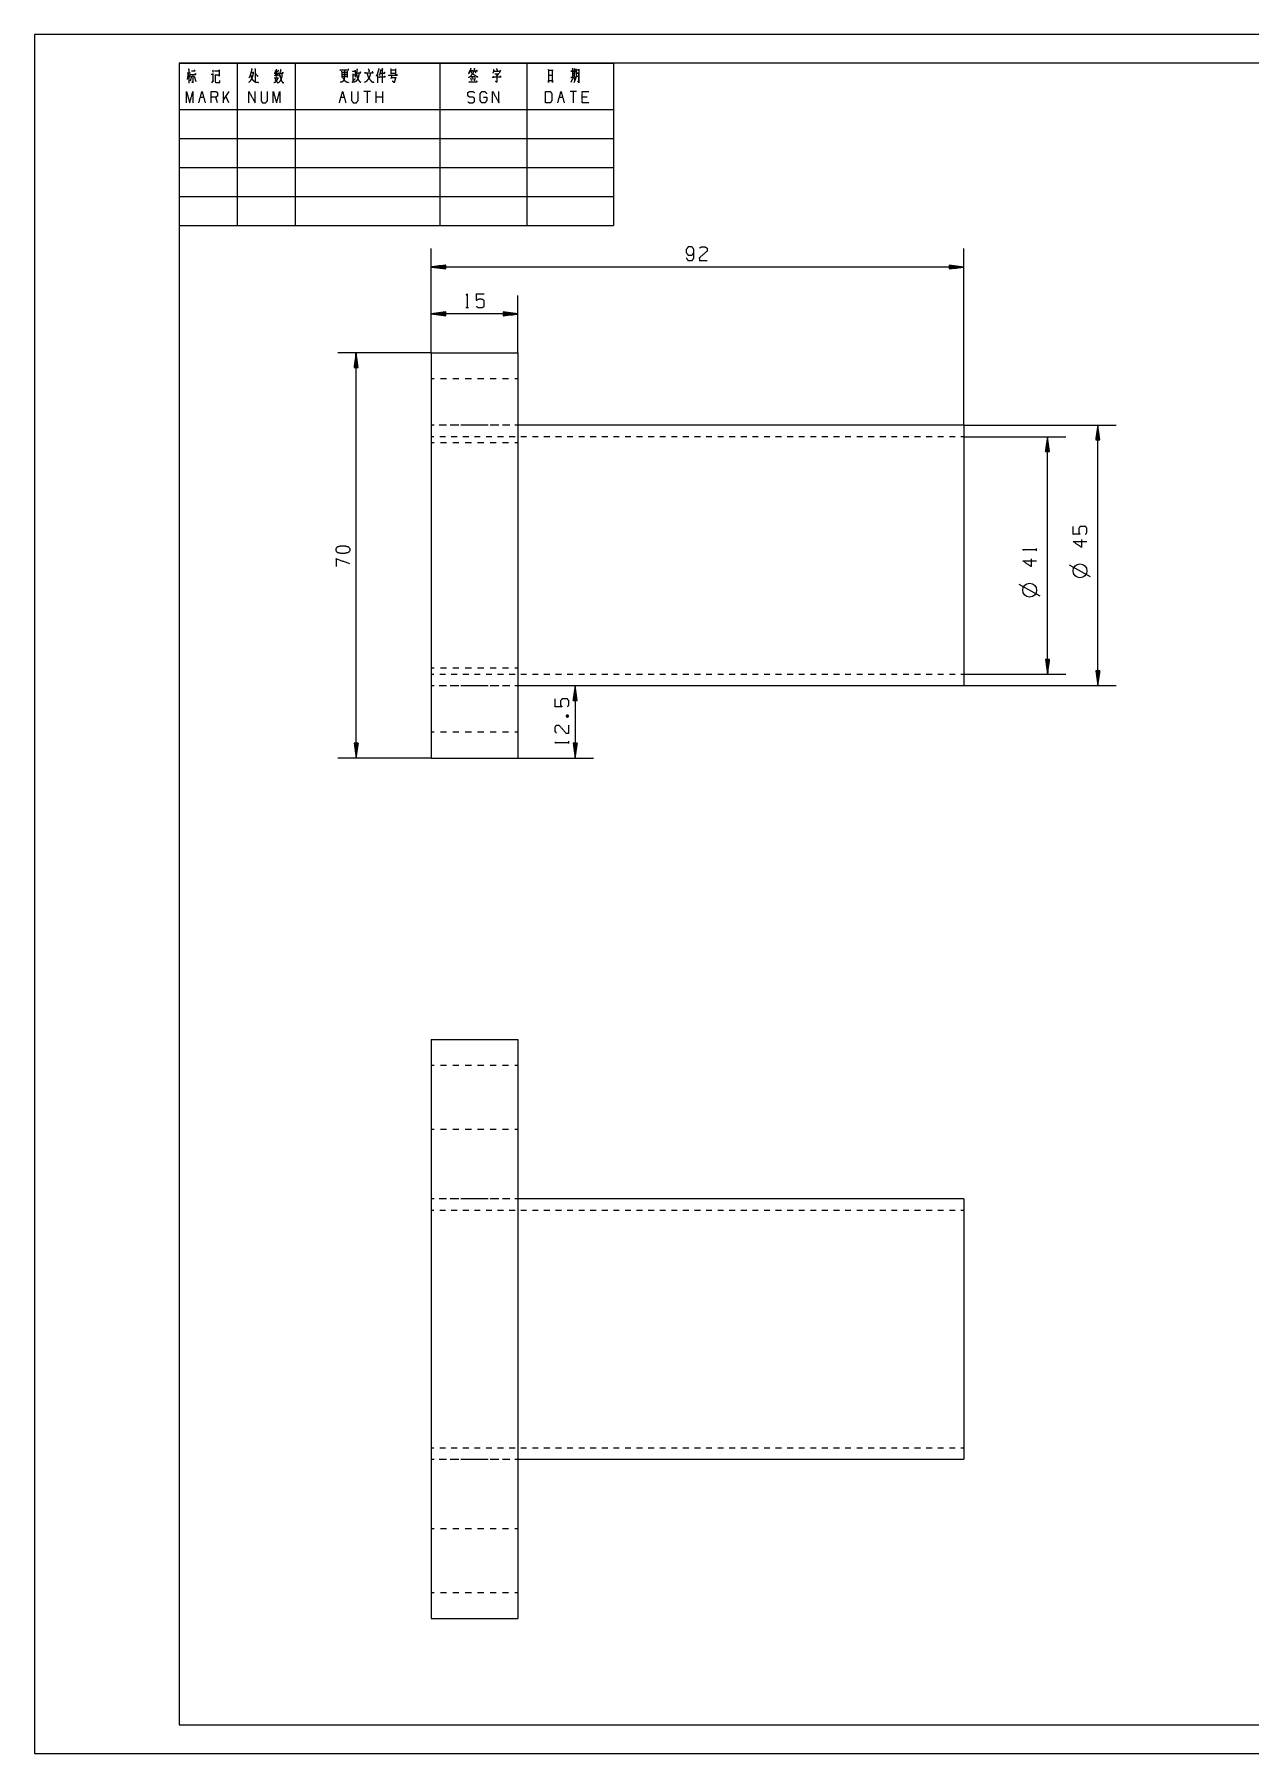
# Model space of a CAD drawing. Header units: millimetres. Extents: x 0 to 420, y 0 to 297.
# Drawn here: x 0 to 210, y 0 to 297 of the extents above; entities that cross this region are included whole.
import ezdxf

# ---------------------------------------------------------------- set-up
doc = ezdxf.new("R2010")
doc.units = ezdxf.units.MM
doc.layers.add('101', color=7, linetype='Continuous', true_color=0xffffff)

msp = doc.modelspace()

# ---------------------------------------------------------------- linework, layer by layer
at = {"layer": '101', "color": 133, "linetype": 'Continuous', "lineweight": 18}
for p, q in [((420, 297), (0, 297)), ((0, 297), (0, 0)), ((25, 292), (100, 292)), ((415, 292), (25, 292)), ((25, 292), (25, 5)), ((25, 292), (25, 264)), ((25, 292), (100, 292)), ((25, 292), (100, 292)), ((35, 292), (35, 264)), ((45, 292), (45, 264)), ((70, 292), (70, 264)), ((85, 292), (85, 264)), ((100, 292), (100, 264)), ((25, 284), (100, 284)), ((25, 279), (100, 279)), ((25, 274), (100, 274)), ((25, 269), (100, 269)), ((25, 264), (100, 264)), ((25, 5), (415, 5)), ((0, 0), (420, 0))]:
    msp.add_line(p, q, dxfattribs=at)
at = {"layer": '101', "color": 72, "linetype": 'Continuous', "lineweight": 18}
for p, q in [((93.22, 291.13), (93.33, 290.98)), ((26.57, 290.3), (26.35, 289.18)), ((26.36, 290.36), (26.98, 290.36)), ((26.69, 290.14), (26.91, 289.66)), ((27.11, 289.78), (26.88, 288.91)), ((27.56, 289.76), (27.87, 288.87)), ((30.65, 288.62), (30.93, 289.08)), ((30.74, 290.88), (30.87, 290.49)), ((31.13, 290.07), (31.22, 289.97)), ((37.42, 290.41), (37.77, 290.41)), ((41.4, 289.47), (42.16, 289.47)), ((41.69, 290.2), (41.43, 289.78)), ((41.53, 290.78), (41.66, 290.49)), ((41.88, 290.18), (42.11, 289.91)), ((42.14, 290.82), (41.95, 290.49)), ((53.1, 289.76), (53.98, 289.76)), ((53.11, 290.49), (53.99, 290.49)), ((53.11, 290.14), (53.98, 290.14)), ((54.01, 290.63), (54.01, 289.56)), ((55, 290.16), (55, 288.89)), ((55.02, 290.01), (55.35, 290.01)), ((55.4, 290.82), (55.37, 289.89)), ((59.27, 290.28), (59.27, 288.65)), ((61.56, 290.86), (62.32, 290.86)), ((61.56, 290.28), (62.32, 290.28)), ((61.73, 289.91), (61.56, 289.33)), ((61.6, 289.56), (62.33, 289.56)), ((62.33, 291.05), (62.33, 290.09)), ((75.31, 289.52), (75.48, 289.02)), ((75.35, 289.72), (76.07, 289.72)), ((75.6, 289.62), (75.76, 289.2)), ((76.13, 289.56), (75.92, 288.89)), ((76.04, 290.67), (76.21, 290.34)), ((92.92, 289.33), (92.65, 288.71)), ((92.86, 289.95), (93.25, 289.95)), ((93.18, 289.37), (93.28, 289.04)), ((93.75, 288.94), (94, 288.69)), ((28.66, 286.17), (29.22, 286.17)), ((31.62, 285.18), (31.34, 286.17)), ((33.59, 287.14), (32.63, 285.78)), ((32.63, 285.18), (32.63, 287.14)), ((33.59, 285.18), (33.04, 286.36)), ((52.94, 286.17), (53.49, 286.17)), ((58.02, 287.14), (56.9, 287.14)), ((57.46, 287.14), (57.46, 285.18)), ((59.02, 285.18), (59.02, 287.14)), ((60.14, 286.17), (59.02, 286.17)), ((60.14, 285.18), (60.14, 287.14)), ((90.65, 286.17), (91.2, 286.17)), ((93.6, 287.14), (92.49, 287.14)), ((93.05, 287.14), (93.05, 285.18)), ((95.45, 286.17), (94.61, 286.17)), ((74.51, 249.8), (74.93, 249.8)), ((173.05, 207.78), (173.05, 208.21)), ((182.38, 203.29), (178.73, 205.29)), ((173.69, 199.95), (170.04, 201.95)), ((91.83, 179.16), (92.25, 179.32)), ((92.28, 174.48), (92.28, 174.9))]:
    msp.add_line(p, q, dxfattribs=at)
at = {"layer": '101', "color": 22, "linetype": 'Continuous', "lineweight": 18}
for p, q in [((68.49, 241.99), (68.49, 259.99)), ((160.49, 229.49), (160.49, 259.99)), ((71.03, 257.15), (68.49, 256.81)), ((160.49, 256.81), (68.49, 256.81)), ((68.49, 256.81), (71.03, 256.48)), ((71.03, 256.84), (68.68, 256.84)), ((71.03, 256.79), (68.68, 256.79)), ((71.03, 256.89), (69.07, 256.89)), ((71.03, 256.74), (69.07, 256.74)), ((71.03, 256.94), (69.46, 256.94)), ((71.03, 256.69), (69.46, 256.69)), ((71.03, 256.99), (69.84, 256.99)), ((71.03, 256.64), (69.84, 256.64)), ((71.03, 257.04), (70.23, 257.04)), ((71.03, 256.59), (70.23, 256.59)), ((71.03, 257.09), (70.61, 257.09)), ((71.03, 256.53), (70.61, 256.53)), ((71.03, 257.14), (71, 257.14)), ((71.03, 257.14), (71, 257.14)), ((71.03, 256.48), (71, 256.48)), ((71.03, 256.48), (71, 256.48)), ((71.03, 256.48), (71.03, 257.15)), ((157.95, 257.15), (157.95, 256.48)), ((160.49, 256.81), (157.95, 257.15)), ((157.95, 257.14), (157.98, 257.14)), ((157.95, 257.14), (157.98, 257.14)), ((157.95, 257.09), (158.37, 257.09)), ((157.95, 257.04), (158.75, 257.04)), ((157.95, 256.99), (159.14, 256.99)), ((157.95, 256.94), (159.53, 256.94)), ((157.95, 256.89), (159.91, 256.89)), ((157.95, 256.84), (160.3, 256.84)), ((157.95, 256.48), (160.49, 256.81)), ((157.95, 256.79), (160.3, 256.79)), ((157.95, 256.74), (159.91, 256.74)), ((157.95, 256.69), (159.53, 256.69)), ((157.95, 256.64), (159.14, 256.64)), ((157.95, 256.59), (158.75, 256.59)), ((157.95, 256.53), (158.37, 256.53)), ((157.95, 256.48), (157.98, 256.48)), ((157.95, 256.48), (157.98, 256.48)), ((68.49, 241.99), (68.49, 251.89)), ((83.49, 241.99), (83.49, 251.89)), ((71.03, 249.05), (68.49, 248.71)), ((68.49, 248.71), (71.03, 248.38)), ((83.49, 248.71), (68.49, 248.71)), ((71.03, 248.74), (68.68, 248.74)), ((71.03, 248.69), (68.68, 248.69)), ((71.03, 248.79), (69.07, 248.79)), ((71.03, 248.63), (69.07, 248.63)), ((71.03, 248.84), (69.46, 248.84)), ((71.03, 248.58), (69.46, 248.58)), ((71.03, 248.89), (69.84, 248.89)), ((71.03, 248.53), (69.84, 248.53)), ((71.03, 248.94), (70.23, 248.94)), ((71.03, 248.48), (70.23, 248.48)), ((71.03, 248.99), (70.61, 248.99)), ((71.03, 248.43), (70.61, 248.43)), ((71.03, 249.04), (71, 249.04)), ((71.03, 249.04), (71, 249.04)), ((71.03, 248.38), (71, 248.38)), ((71.03, 248.38), (71, 248.38)), ((71.03, 248.38), (71.03, 249.05)), ((83.49, 248.71), (80.95, 249.05)), ((80.95, 249.05), (80.95, 248.38)), ((80.95, 249.04), (80.98, 249.04)), ((80.95, 249.04), (80.98, 249.04)), ((80.95, 248.99), (81.37, 248.99)), ((80.95, 248.94), (81.75, 248.94)), ((80.95, 248.89), (82.14, 248.89)), ((80.95, 248.84), (82.53, 248.84)), ((80.95, 248.79), (82.91, 248.79)), ((80.95, 248.74), (83.3, 248.74)), ((80.95, 248.38), (83.49, 248.71)), ((80.95, 248.69), (83.3, 248.69)), ((80.95, 248.63), (82.91, 248.63)), ((80.95, 248.58), (82.53, 248.58)), ((80.95, 248.53), (82.14, 248.53)), ((80.95, 248.48), (81.75, 248.48)), ((80.95, 248.43), (81.37, 248.43)), ((80.95, 248.38), (80.98, 248.38)), ((80.95, 248.38), (80.98, 248.38)), ((68.49, 241.99), (52.38, 241.99)), ((55.55, 241.99), (55.22, 239.45)), ((55.38, 239.45), (55.38, 240.64)), ((55.43, 239.45), (55.43, 241.02)), ((55.48, 239.45), (55.48, 241.41)), ((55.53, 239.45), (55.53, 241.79)), ((55.55, 171.99), (55.55, 241.99)), ((55.89, 239.45), (55.55, 241.99)), ((55.58, 239.45), (55.58, 241.79)), ((55.63, 239.45), (55.63, 241.41)), ((55.68, 239.45), (55.68, 241.02)), ((55.73, 239.45), (55.73, 240.64)), ((55.22, 239.45), (55.22, 239.48)), ((55.22, 239.45), (55.22, 239.48)), ((55.22, 239.45), (55.89, 239.45)), ((55.28, 239.45), (55.28, 239.87)), ((55.33, 239.45), (55.33, 240.25)), ((55.78, 239.45), (55.78, 240.25)), ((55.83, 239.45), (55.83, 239.87)), ((55.89, 239.45), (55.89, 239.48)), ((55.89, 239.45), (55.89, 239.48)), ((160.49, 229.49), (186.8, 229.49)), ((183.63, 229.49), (183.29, 226.95)), ((183.55, 226.95), (183.55, 228.91)), ((183.6, 226.95), (183.6, 229.29)), ((183.96, 226.95), (183.63, 229.49)), ((183.63, 184.49), (183.63, 229.49)), ((183.65, 226.95), (183.65, 229.29)), ((183.7, 226.95), (183.7, 228.91)), ((160.49, 227.49), (178.11, 227.49)), ((174.94, 227.49), (174.6, 224.95)), ((174.71, 224.95), (174.71, 225.75)), ((174.76, 224.95), (174.76, 226.14)), ((174.81, 224.95), (174.81, 226.52)), ((174.86, 224.95), (174.86, 226.91)), ((174.91, 224.95), (174.91, 227.29)), ((174.94, 186.49), (174.94, 227.49)), ((175.27, 224.95), (174.94, 227.49)), ((174.96, 224.95), (174.96, 227.29)), ((175.01, 224.95), (175.01, 226.91)), ((175.06, 224.95), (175.06, 226.52)), ((175.11, 224.95), (175.11, 226.14)), ((175.16, 224.95), (175.16, 225.75)), ((183.29, 226.95), (183.96, 226.95)), ((183.3, 226.95), (183.3, 226.98)), ((183.3, 226.95), (183.3, 226.98)), ((183.35, 226.95), (183.35, 227.37)), ((183.4, 226.95), (183.4, 227.75)), ((183.45, 226.95), (183.45, 228.14)), ((183.5, 226.95), (183.5, 228.52)), ((183.76, 226.95), (183.76, 228.52)), ((183.81, 226.95), (183.81, 228.14)), ((183.86, 226.95), (183.86, 227.75)), ((183.91, 226.95), (183.91, 227.37)), ((183.96, 226.95), (183.96, 226.98)), ((183.96, 226.95), (183.96, 226.98)), ((174.6, 224.95), (175.27, 224.95)), ((174.61, 224.95), (174.61, 224.98)), ((174.61, 224.95), (174.61, 224.98)), ((174.66, 224.95), (174.66, 225.37)), ((175.21, 224.95), (175.21, 225.37)), ((175.27, 224.95), (175.27, 224.98)), ((175.27, 224.95), (175.27, 224.98)), ((174.6, 189.03), (174.94, 186.49)), ((175.27, 189.03), (174.6, 189.03)), ((174.61, 189.03), (174.61, 189)), ((174.61, 189.03), (174.61, 189)), ((174.66, 189.03), (174.66, 188.61)), ((174.71, 189.03), (174.71, 188.22)), ((174.76, 189.03), (174.76, 187.84)), ((174.81, 189.03), (174.81, 187.45)), ((174.86, 189.03), (174.86, 187.07)), ((174.91, 189.03), (174.91, 186.68)), ((174.94, 186.49), (175.27, 189.03)), ((174.96, 189.03), (174.96, 186.68)), ((175.01, 189.03), (175.01, 187.07)), ((175.06, 189.03), (175.06, 187.45)), ((175.11, 189.03), (175.11, 187.84)), ((175.16, 189.03), (175.16, 188.22)), ((175.21, 189.03), (175.21, 188.61)), ((175.27, 189.03), (175.27, 189)), ((175.27, 189.03), (175.27, 189)), ((93.37, 184.49), (93.04, 181.95)), ((93.35, 181.95), (93.35, 184.29)), ((93.71, 181.95), (93.37, 184.49)), ((93.37, 184.49), (93.37, 171.99)), ((93.4, 181.95), (93.4, 184.29)), ((160.49, 186.49), (178.11, 186.49)), ((160.49, 184.49), (186.8, 184.49)), ((183.29, 187.03), (183.63, 184.49)), ((183.96, 187.03), (183.29, 187.03)), ((183.3, 187.03), (183.3, 187)), ((183.3, 187.03), (183.3, 187)), ((183.35, 187.03), (183.35, 186.61)), ((183.4, 187.03), (183.4, 186.22)), ((183.45, 187.03), (183.45, 185.84)), ((183.5, 187.03), (183.5, 185.45)), ((183.55, 187.03), (183.55, 185.07)), ((183.6, 187.03), (183.6, 184.68)), ((183.63, 184.49), (183.96, 187.03)), ((183.65, 187.03), (183.65, 184.68)), ((183.7, 187.03), (183.7, 185.07)), ((183.76, 187.03), (183.76, 185.45)), ((183.81, 187.03), (183.81, 185.84)), ((183.86, 187.03), (183.86, 186.22)), ((183.91, 187.03), (183.91, 186.61)), ((183.96, 187.03), (183.96, 187)), ((183.96, 187.03), (183.96, 187)), ((93.04, 181.95), (93.04, 181.98)), ((93.04, 181.95), (93.04, 181.98)), ((93.04, 181.95), (93.71, 181.95)), ((93.09, 181.95), (93.09, 182.37)), ((93.14, 181.95), (93.14, 182.75)), ((93.19, 181.95), (93.19, 183.14)), ((93.24, 181.95), (93.24, 183.52)), ((93.3, 181.95), (93.3, 183.91)), ((93.45, 181.95), (93.45, 183.91)), ((93.5, 181.95), (93.5, 183.52)), ((93.55, 181.95), (93.55, 183.14)), ((93.6, 181.95), (93.6, 182.75)), ((93.65, 181.95), (93.65, 182.37)), ((93.7, 181.95), (93.7, 181.98)), ((93.7, 181.95), (93.7, 181.98)), ((55.22, 174.53), (55.55, 171.99)), ((55.89, 174.53), (55.22, 174.53)), ((55.22, 174.53), (55.22, 174.5)), ((55.22, 174.53), (55.22, 174.5)), ((55.28, 174.53), (55.28, 174.11)), ((55.33, 174.53), (55.33, 173.72)), ((55.38, 174.53), (55.38, 173.34)), ((55.43, 174.53), (55.43, 172.95)), ((55.48, 174.53), (55.48, 172.57)), ((55.53, 174.53), (55.53, 172.18)), ((55.55, 171.99), (55.89, 174.53)), ((55.58, 174.53), (55.58, 172.18)), ((55.63, 174.53), (55.63, 172.57)), ((55.68, 174.53), (55.68, 172.95)), ((55.73, 174.53), (55.73, 173.34)), ((55.78, 174.53), (55.78, 173.72)), ((55.83, 174.53), (55.83, 174.11)), ((55.89, 174.53), (55.89, 174.5)), ((55.89, 174.53), (55.89, 174.5)), ((93.04, 174.53), (93.37, 171.99)), ((93.04, 174.53), (93.04, 174.5)), ((93.71, 174.53), (93.04, 174.53)), ((93.04, 174.53), (93.04, 174.5)), ((93.09, 174.53), (93.09, 174.11)), ((93.14, 174.53), (93.14, 173.72)), ((93.19, 174.53), (93.19, 173.34)), ((93.24, 174.53), (93.24, 172.95)), ((93.3, 174.53), (93.3, 172.57)), ((93.35, 174.53), (93.35, 172.18)), ((93.37, 171.99), (93.71, 174.53)), ((93.4, 174.53), (93.4, 172.18)), ((93.45, 174.53), (93.45, 172.57)), ((93.5, 174.53), (93.5, 172.95)), ((93.55, 174.53), (93.55, 173.34)), ((93.6, 174.53), (93.6, 173.72)), ((93.65, 174.53), (93.65, 174.11)), ((93.7, 174.53), (93.7, 174.5)), ((93.7, 174.53), (93.7, 174.5)), ((68.49, 171.99), (52.38, 171.99)), ((83.49, 171.99), (96.55, 171.99))]:
    msp.add_line(p, q, dxfattribs=at)
at = {"layer": '101', "color": 92, "linetype": 'Continuous', "lineweight": 25}
for p, q in [((68.49, 241.99), (83.49, 241.99)), ((68.49, 241.99), (68.49, 171.99)), ((83.49, 241.99), (83.49, 171.99)), ((160.49, 229.49), (83.49, 229.49)), ((83.49, 184.49), (160.49, 184.49)), ((68.49, 171.99), (83.49, 171.99)), ((68.49, 123.35), (83.49, 123.35)), ((68.49, 123.35), (68.49, 23.35)), ((83.49, 123.35), (83.49, 23.35)), ((160.49, 95.85), (83.49, 95.85)), ((83.49, 50.85), (160.49, 50.85)), ((68.49, 23.35), (83.49, 23.35))]:
    msp.add_line(p, q, dxfattribs=at)
at = {"layer": '101', "color": 53, "linetype": 'Continuous', "lineweight": 18}
for p, q in [((69.03, 237.49), (68.49, 237.49)), ((71.17, 237.49), (70.1, 237.49)), ((73.31, 237.49), (72.24, 237.49)), ((75.46, 237.49), (74.38, 237.49)), ((77.6, 237.49), (76.53, 237.49)), ((79.74, 237.49), (78.67, 237.49)), ((81.88, 237.49), (80.81, 237.49)), ((83.49, 237.49), (82.96, 237.49)), ((69.03, 229.49), (68.49, 229.49)), ((68.96, 229.49), (68.49, 229.49)), ((70.83, 229.49), (69.9, 229.49)), ((71.17, 229.49), (70.1, 229.49)), ((72.71, 229.49), (71.77, 229.49)), ((73.31, 229.49), (72.24, 229.49)), ((74.59, 229.49), (73.65, 229.49)), ((75.46, 229.49), (74.38, 229.49)), ((76.46, 229.49), (75.52, 229.49)), ((77.6, 229.49), (76.53, 229.49)), ((78.34, 229.49), (77.4, 229.49)), ((79.74, 229.49), (78.67, 229.49)), ((80.21, 229.49), (79.27, 229.49)), ((81.88, 229.49), (80.81, 229.49)), ((82.09, 229.49), (81.15, 229.49)), ((83.49, 229.49), (82.96, 229.49)), ((83.49, 229.49), (83.02, 229.49)), ((68.99, 227.49), (68.49, 227.49)), ((68.49, 226.49), (69.03, 226.49)), ((70.99, 227.49), (69.99, 227.49)), ((70.1, 226.49), (71.17, 226.49)), ((72.99, 227.49), (71.99, 227.49)), ((72.24, 226.49), (73.31, 226.49)), ((74.99, 227.49), (73.99, 227.49)), ((74.38, 226.49), (75.46, 226.49)), ((76.99, 227.49), (75.99, 227.49)), ((76.53, 226.49), (77.6, 226.49)), ((78.99, 227.49), (77.99, 227.49)), ((78.67, 226.49), (79.74, 226.49)), ((80.99, 227.49), (79.99, 227.49)), ((80.81, 226.49), (81.88, 226.49)), ((82.99, 227.49), (81.99, 227.49)), ((82.96, 226.49), (83.49, 226.49)), ((84.99, 227.49), (83.99, 227.49)), ((86.99, 227.49), (85.99, 227.49)), ((88.99, 227.49), (87.99, 227.49)), ((90.99, 227.49), (89.99, 227.49)), ((92.99, 227.49), (91.99, 227.49)), ((94.99, 227.49), (93.99, 227.49)), ((96.99, 227.49), (95.99, 227.49)), ((98.99, 227.49), (97.99, 227.49)), ((100.99, 227.49), (99.99, 227.49)), ((102.99, 227.49), (101.99, 227.49)), ((104.99, 227.49), (103.99, 227.49)), ((106.99, 227.49), (105.99, 227.49)), ((108.99, 227.49), (107.99, 227.49)), ((110.99, 227.49), (109.99, 227.49)), ((112.99, 227.49), (111.99, 227.49)), ((114.99, 227.49), (113.99, 227.49)), ((116.99, 227.49), (115.99, 227.49)), ((118.99, 227.49), (117.99, 227.49)), ((120.99, 227.49), (119.99, 227.49)), ((122.99, 227.49), (121.99, 227.49)), ((124.99, 227.49), (123.99, 227.49)), ((126.99, 227.49), (125.99, 227.49)), ((128.99, 227.49), (127.99, 227.49)), ((130.99, 227.49), (129.99, 227.49)), ((132.99, 227.49), (131.99, 227.49)), ((134.99, 227.49), (133.99, 227.49)), ((136.99, 227.49), (135.99, 227.49)), ((138.99, 227.49), (137.99, 227.49)), ((140.99, 227.49), (139.99, 227.49)), ((142.99, 227.49), (141.99, 227.49)), ((144.99, 227.49), (143.99, 227.49)), ((146.99, 227.49), (145.99, 227.49)), ((148.99, 227.49), (147.99, 227.49)), ((150.99, 227.49), (149.99, 227.49)), ((152.99, 227.49), (151.99, 227.49)), ((154.99, 227.49), (153.99, 227.49)), ((156.99, 227.49), (155.99, 227.49)), ((158.99, 227.49), (157.99, 227.49)), ((160.49, 227.49), (159.99, 227.49)), ((69.03, 187.49), (68.49, 187.49)), ((71.17, 187.49), (70.1, 187.49)), ((73.31, 187.49), (72.24, 187.49)), ((75.46, 187.49), (74.38, 187.49)), ((77.6, 187.49), (76.53, 187.49)), ((79.74, 187.49), (78.67, 187.49)), ((81.88, 187.49), (80.81, 187.49)), ((83.49, 187.49), (82.96, 187.49)), ((68.49, 186.49), (68.99, 186.49)), ((68.49, 184.49), (69.03, 184.49)), ((68.49, 184.49), (68.96, 184.49)), ((69.9, 184.49), (70.83, 184.49)), ((69.99, 186.49), (70.99, 186.49)), ((70.1, 184.49), (71.17, 184.49)), ((71.77, 184.49), (72.71, 184.49)), ((71.99, 186.49), (72.99, 186.49)), ((72.24, 184.49), (73.31, 184.49)), ((73.65, 184.49), (74.59, 184.49)), ((73.99, 186.49), (74.99, 186.49)), ((74.38, 184.49), (75.46, 184.49)), ((75.52, 184.49), (76.46, 184.49)), ((75.99, 186.49), (76.99, 186.49)), ((76.53, 184.49), (77.6, 184.49)), ((77.4, 184.49), (78.34, 184.49)), ((77.99, 186.49), (78.99, 186.49)), ((78.67, 184.49), (79.74, 184.49)), ((79.27, 184.49), (80.21, 184.49)), ((79.99, 186.49), (80.99, 186.49)), ((80.81, 184.49), (81.88, 184.49)), ((81.15, 184.49), (82.09, 184.49)), ((81.99, 186.49), (82.99, 186.49)), ((82.96, 184.49), (83.49, 184.49)), ((83.02, 184.49), (83.49, 184.49)), ((83.99, 186.49), (84.99, 186.49)), ((85.99, 186.49), (86.99, 186.49)), ((87.99, 186.49), (88.99, 186.49)), ((89.99, 186.49), (90.99, 186.49)), ((91.99, 186.49), (92.99, 186.49)), ((93.99, 186.49), (94.99, 186.49)), ((95.99, 186.49), (96.99, 186.49)), ((97.99, 186.49), (98.99, 186.49)), ((99.99, 186.49), (100.99, 186.49)), ((101.99, 186.49), (102.99, 186.49)), ((103.99, 186.49), (104.99, 186.49)), ((105.99, 186.49), (106.99, 186.49)), ((107.99, 186.49), (108.99, 186.49)), ((109.99, 186.49), (110.99, 186.49)), ((111.99, 186.49), (112.99, 186.49)), ((113.99, 186.49), (114.99, 186.49)), ((115.99, 186.49), (116.99, 186.49)), ((117.99, 186.49), (118.99, 186.49)), ((119.99, 186.49), (120.99, 186.49)), ((121.99, 186.49), (122.99, 186.49)), ((123.99, 186.49), (124.99, 186.49)), ((125.99, 186.49), (126.99, 186.49)), ((127.99, 186.49), (128.99, 186.49)), ((129.99, 186.49), (130.99, 186.49)), ((131.99, 186.49), (132.99, 186.49)), ((133.99, 186.49), (134.99, 186.49)), ((135.99, 186.49), (136.99, 186.49)), ((137.99, 186.49), (138.99, 186.49)), ((139.99, 186.49), (140.99, 186.49)), ((141.99, 186.49), (142.99, 186.49)), ((143.99, 186.49), (144.99, 186.49)), ((145.99, 186.49), (146.99, 186.49)), ((147.99, 186.49), (148.99, 186.49)), ((149.99, 186.49), (150.99, 186.49)), ((151.99, 186.49), (152.99, 186.49)), ((153.99, 186.49), (154.99, 186.49)), ((155.99, 186.49), (156.99, 186.49)), ((157.99, 186.49), (158.99, 186.49)), ((159.99, 186.49), (160.49, 186.49)), ((68.49, 176.49), (69.03, 176.49)), ((70.1, 176.49), (71.17, 176.49)), ((72.24, 176.49), (73.31, 176.49)), ((74.38, 176.49), (75.46, 176.49)), ((76.53, 176.49), (77.6, 176.49)), ((78.67, 176.49), (79.74, 176.49)), ((80.81, 176.49), (81.88, 176.49)), ((82.96, 176.49), (83.49, 176.49)), ((69.03, 118.85), (68.49, 118.85)), ((71.17, 118.85), (70.1, 118.85)), ((73.31, 118.85), (72.24, 118.85)), ((75.46, 118.85), (74.38, 118.85)), ((77.6, 118.85), (76.53, 118.85)), ((79.74, 118.85), (78.67, 118.85)), ((81.88, 118.85), (80.81, 118.85)), ((83.49, 118.85), (82.96, 118.85)), ((68.49, 107.85), (69.03, 107.85)), ((70.1, 107.85), (71.17, 107.85)), ((72.24, 107.85), (73.31, 107.85)), ((74.38, 107.85), (75.46, 107.85)), ((76.53, 107.85), (77.6, 107.85)), ((78.67, 107.85), (79.74, 107.85)), ((80.81, 107.85), (81.88, 107.85)), ((82.96, 107.85), (83.49, 107.85)), ((68.96, 95.85), (68.49, 95.85)), ((69.03, 95.85), (68.49, 95.85)), ((70.83, 95.85), (69.9, 95.85)), ((71.17, 95.85), (70.1, 95.85)), ((72.71, 95.85), (71.77, 95.85)), ((73.31, 95.85), (72.24, 95.85)), ((74.59, 95.85), (73.65, 95.85)), ((75.46, 95.85), (74.38, 95.85)), ((76.46, 95.85), (75.52, 95.85)), ((77.6, 95.85), (76.53, 95.85)), ((78.34, 95.85), (77.4, 95.85)), ((79.74, 95.85), (78.67, 95.85)), ((80.21, 95.85), (79.27, 95.85)), ((81.88, 95.85), (80.81, 95.85)), ((82.09, 95.85), (81.15, 95.85)), ((83.49, 95.85), (82.96, 95.85)), ((83.49, 95.85), (83.02, 95.85)), ((68.99, 93.85), (68.49, 93.85)), ((70.99, 93.85), (69.99, 93.85)), ((72.99, 93.85), (71.99, 93.85)), ((74.99, 93.85), (73.99, 93.85)), ((76.99, 93.85), (75.99, 93.85)), ((78.99, 93.85), (77.99, 93.85)), ((80.99, 93.85), (79.99, 93.85)), ((82.99, 93.85), (81.99, 93.85)), ((84.99, 93.85), (83.99, 93.85)), ((86.99, 93.85), (85.99, 93.85)), ((88.99, 93.85), (87.99, 93.85)), ((90.99, 93.85), (89.99, 93.85)), ((92.99, 93.85), (91.99, 93.85)), ((94.99, 93.85), (93.99, 93.85)), ((96.99, 93.85), (95.99, 93.85)), ((98.99, 93.85), (97.99, 93.85)), ((100.99, 93.85), (99.99, 93.85)), ((102.99, 93.85), (101.99, 93.85)), ((104.99, 93.85), (103.99, 93.85)), ((106.99, 93.85), (105.99, 93.85)), ((108.99, 93.85), (107.99, 93.85)), ((110.99, 93.85), (109.99, 93.85)), ((112.99, 93.85), (111.99, 93.85)), ((114.99, 93.85), (113.99, 93.85)), ((116.99, 93.85), (115.99, 93.85)), ((118.99, 93.85), (117.99, 93.85)), ((120.99, 93.85), (119.99, 93.85)), ((122.99, 93.85), (121.99, 93.85)), ((124.99, 93.85), (123.99, 93.85)), ((126.99, 93.85), (125.99, 93.85)), ((128.99, 93.85), (127.99, 93.85)), ((130.99, 93.85), (129.99, 93.85)), ((132.99, 93.85), (131.99, 93.85)), ((134.99, 93.85), (133.99, 93.85)), ((136.99, 93.85), (135.99, 93.85)), ((138.99, 93.85), (137.99, 93.85)), ((140.99, 93.85), (139.99, 93.85)), ((142.99, 93.85), (141.99, 93.85)), ((144.99, 93.85), (143.99, 93.85)), ((146.99, 93.85), (145.99, 93.85)), ((148.99, 93.85), (147.99, 93.85)), ((150.99, 93.85), (149.99, 93.85)), ((152.99, 93.85), (151.99, 93.85)), ((154.99, 93.85), (153.99, 93.85)), ((156.99, 93.85), (155.99, 93.85)), ((158.99, 93.85), (157.99, 93.85)), ((160.49, 93.85), (159.99, 93.85)), ((68.49, 52.85), (68.99, 52.85)), ((68.49, 50.85), (68.96, 50.85)), ((68.49, 50.85), (69.03, 50.85)), ((69.9, 50.85), (70.83, 50.85)), ((69.99, 52.85), (70.99, 52.85)), ((70.1, 50.85), (71.17, 50.85)), ((71.77, 50.85), (72.71, 50.85)), ((71.99, 52.85), (72.99, 52.85)), ((72.24, 50.85), (73.31, 50.85)), ((73.65, 50.85), (74.59, 50.85)), ((73.99, 52.85), (74.99, 52.85)), ((74.38, 50.85), (75.46, 50.85)), ((75.52, 50.85), (76.46, 50.85)), ((75.99, 52.85), (76.99, 52.85)), ((76.53, 50.85), (77.6, 50.85)), ((77.4, 50.85), (78.34, 50.85)), ((77.99, 52.85), (78.99, 52.85)), ((78.67, 50.85), (79.74, 50.85)), ((79.27, 50.85), (80.21, 50.85)), ((79.99, 52.85), (80.99, 52.85)), ((80.81, 50.85), (81.88, 50.85)), ((81.15, 50.85), (82.09, 50.85)), ((81.99, 52.85), (82.99, 52.85)), ((82.96, 50.85), (83.49, 50.85)), ((83.02, 50.85), (83.49, 50.85)), ((83.99, 52.85), (84.99, 52.85)), ((85.99, 52.85), (86.99, 52.85)), ((87.99, 52.85), (88.99, 52.85)), ((89.99, 52.85), (90.99, 52.85)), ((91.99, 52.85), (92.99, 52.85)), ((93.99, 52.85), (94.99, 52.85)), ((95.99, 52.85), (96.99, 52.85)), ((97.99, 52.85), (98.99, 52.85)), ((99.99, 52.85), (100.99, 52.85)), ((101.99, 52.85), (102.99, 52.85)), ((103.99, 52.85), (104.99, 52.85)), ((105.99, 52.85), (106.99, 52.85)), ((107.99, 52.85), (108.99, 52.85)), ((109.99, 52.85), (110.99, 52.85)), ((111.99, 52.85), (112.99, 52.85)), ((113.99, 52.85), (114.99, 52.85)), ((115.99, 52.85), (116.99, 52.85)), ((117.99, 52.85), (118.99, 52.85)), ((119.99, 52.85), (120.99, 52.85)), ((121.99, 52.85), (122.99, 52.85)), ((123.99, 52.85), (124.99, 52.85)), ((125.99, 52.85), (126.99, 52.85)), ((127.99, 52.85), (128.99, 52.85)), ((129.99, 52.85), (130.99, 52.85)), ((131.99, 52.85), (132.99, 52.85)), ((133.99, 52.85), (134.99, 52.85)), ((135.99, 52.85), (136.99, 52.85)), ((137.99, 52.85), (138.99, 52.85)), ((139.99, 52.85), (140.99, 52.85)), ((141.99, 52.85), (142.99, 52.85)), ((143.99, 52.85), (144.99, 52.85)), ((145.99, 52.85), (146.99, 52.85)), ((147.99, 52.85), (148.99, 52.85)), ((149.99, 52.85), (150.99, 52.85)), ((151.99, 52.85), (152.99, 52.85)), ((153.99, 52.85), (154.99, 52.85)), ((155.99, 52.85), (156.99, 52.85)), ((157.99, 52.85), (158.99, 52.85)), ((159.99, 52.85), (160.49, 52.85)), ((69.03, 38.85), (68.49, 38.85)), ((71.17, 38.85), (70.1, 38.85)), ((73.31, 38.85), (72.24, 38.85)), ((75.46, 38.85), (74.38, 38.85)), ((77.6, 38.85), (76.53, 38.85)), ((79.74, 38.85), (78.67, 38.85)), ((81.88, 38.85), (80.81, 38.85)), ((83.49, 38.85), (82.96, 38.85)), ((68.49, 27.85), (69.03, 27.85)), ((70.1, 27.85), (71.17, 27.85)), ((72.24, 27.85), (73.31, 27.85)), ((74.38, 27.85), (75.46, 27.85)), ((76.53, 27.85), (77.6, 27.85)), ((78.67, 27.85), (79.74, 27.85)), ((80.81, 27.85), (81.88, 27.85)), ((82.96, 27.85), (83.49, 27.85))]:
    msp.add_line(p, q, dxfattribs=at)
at = {"layer": '101', "color": 72, "linetype": 'Continuous', "lineweight": 18}
for centre in [(180.54, 204.32), (171.85, 200.99)]:
    msp.add_circle(centre, 1.2, dxfattribs=at)
for points, knots in [([(26.57, 291.07), (26.67, 290.94), (26.67, 288.6)], [0, 0, 0.064393, 1, 1]), ([(37.46, 291.13), (37.53, 290.94), (37.46, 290.67), (37.43, 290.53), (37.37, 290.34), (37.31, 290.14), (37.26, 289.95), (37.21, 289.78), (37.14, 289.66), (37.05, 289.52)], [0, 0, 0.116545, 0.278927, 0.365002, 0.478708, 0.603961, 0.717668, 0.817418, 0.901357, 1, 1]), ([(38.05, 291.11), (38.1, 290.96), (38.1, 288.87)], [0, 0, 0.06955, 1, 1]), ([(57.64, 291.07), (57.81, 290.65), (57.83, 290.76), (57.75, 290.55)], [0, 0, 0.581176, 0.716263, 1, 1]), ([(59.43, 291.13), (59.46, 290.98), (59.26, 290.34), (59.19, 290.09), (59.1, 289.95), (59, 289.76)], [0, 0, 0.101083, 0.561706, 0.738774, 0.854629, 1, 1]), ([(60.01, 291.13), (60.12, 290.98), (60.06, 291.05), (60.06, 288.65)], [0, 0, 0.069697, 0.101625, 1, 1]), ([(61.5, 291.07), (61.57, 290.98), (61.57, 290.14)], [0, 0, 0.115189, 1, 1]), ([(75.94, 291.15), (76.05, 291.03), (76.01, 291.05), (75.72, 290.38), (75.58, 290.14), (75.44, 289.95), (75.28, 289.72), (74.96, 289.52)], [0, 0, 0.080396, 0.103261, 0.444362, 0.576789, 0.688375, 0.819716, 1, 1]), ([(75.29, 291.17), (75.39, 291.03), (75.37, 291.07), (74.97, 290.16), (75.2, 290.69), (75.72, 290.69), (75.31, 290.69), (75.45, 290.34)], [0, 0, 0.057042, 0.07334, 0.392466, 0.581127, 0.745774, 0.87749, 1, 1]), ([(79.77, 291.11), (79.89, 290.82), (79.93, 290.86), (79.89, 290.76)], [0, 0, 0.644011, 0.768354, 1, 1]), ([(92.86, 291.13), (92.97, 290.98), (92.9, 291.07), (92.9, 289.56), (92.62, 289.56), (93.47, 289.56), (93.25, 289.56), (93.25, 291.07), (93.25, 290.67), (92.64, 290.67), (93.43, 290.67), (93.25, 290.67), (93.25, 290.26), (92.87, 290.26)], [0, 0, 0.025061, 0.039924, 0.243199, 0.280605, 0.39479, 0.42432, 0.627595, 0.680502, 0.763188, 0.869498, 0.893122, 0.948813, 1, 1]), ([(26.92, 290.07), (27.87, 290.07), (27.81, 290.24), (27.74, 290.09)], [0, 0, 0.737857, 0.874089, 1, 1]), ([(27.1, 290.69), (27.73, 290.69), (27.68, 290.82), (27.64, 290.74)], [0, 0, 0.736257, 0.890366, 1, 1]), ([(27.36, 290.07), (27.36, 288.65), (27.2, 288.73)], [0, 0, 0.887515, 1, 1]), ([(30.55, 290.14), (30.8, 290.14), (30.8, 290.26), (30.8, 288.81)], [0, 0, 0.136549, 0.204721, 1, 1]), ([(31.28, 290.69), (31.21, 290.63), (31.15, 290.69), (31.88, 290.69), (31.88, 290.88), (31.88, 289.78), (31.88, 289.97), (31.22, 289.97), (31.22, 288.83), (31.24, 288.75), (31.35, 288.71), (32.04, 288.71), (32.04, 289.02)], [0, 0, 0.017819, 0.033666, 0.169515, 0.204099, 0.407776, 0.442364, 0.564628, 0.775991, 0.791603, 0.814658, 0.942357, 1, 1]), ([(37.8, 290.55), (37.71, 289.95), (37.65, 289.76), (37.62, 289.62), (37.53, 289.47), (37.46, 289.31), (37.42, 289.18), (37.31, 289.02), (37.23, 288.89), (37.04, 288.71)], [0, 0, 0.296659, 0.392137, 0.46442, 0.547267, 0.635799, 0.700206, 0.795426, 0.869797, 1, 1]), ([(37.31, 290.01), (37.37, 289.87), (37.42, 289.7), (37.45, 289.56), (37.59, 289.27), (37.67, 289.18), (37.87, 288.98), (37.99, 288.87), (38.13, 288.79), (38.34, 288.73), (38.53, 288.73), (38.68, 288.71)], [0, 0, 0.075191, 0.157626, 0.228751, 0.384956, 0.438117, 0.578248, 0.65344, 0.734339, 0.837348, 0.928887, 1, 1]), ([(38.08, 290.38), (38.56, 289.72), (38.56, 289.91)], [0, 0, 0.814818, 1, 1]), ([(42.01, 289.41), (41.89, 289.16), (41.82, 288.98), (41.69, 288.79), (41.56, 288.69), (41.34, 288.65)], [0, 0, 0.251055, 0.434029, 0.64262, 0.795766, 1, 1]), ([(41.73, 290.94), (41.86, 290.88), (41.81, 290.92), (41.81, 289.76), (41.81, 290.3), (41.4, 290.3), (42.22, 290.3)], [0, 0, 0.046318, 0.069123, 0.437816, 0.608997, 0.739331, 1, 1]), ([(41.76, 289.68), (41.59, 289.1), (42.03, 288.62)], [0, 0, 0.483237, 1, 1]), ([(42.73, 290.2), (42.73, 289.95), (42.7, 289.68), (42.63, 289.39), (42.51, 289.1), (42.38, 288.89), (42.23, 288.71), (42.03, 288.58)], [0, 0, 0.134106, 0.280228, 0.441583, 0.610314, 0.742762, 0.870657, 1, 1]), ([(42.46, 290.96), (42.6, 290.82), (42.55, 290.86), (42.22, 289.8)], [0, 0, 0.143537, 0.187773, 1, 1]), ([(42.38, 290.01), (42.42, 289.8), (42.46, 289.56), (42.55, 289.27), (42.67, 288.98), (42.8, 288.75), (42.99, 288.6), (43.04, 288.75)], [0, 0, 0.122124, 0.267694, 0.442444, 0.622807, 0.774615, 0.912625, 1, 1]), ([(42.44, 290.28), (42.93, 290.28), (42.9, 290.45), (42.85, 290.34)], [0, 0, 0.634119, 0.848445, 1, 1]), ([(52.91, 290.86), (52.88, 290.76), (52.79, 290.88), (54.27, 290.88), (54.2, 290.98), (54.14, 290.88)], [0, 0, 0.054227, 0.130909, 0.87613, 0.940043, 1, 1]), ([(53.57, 290.88), (53.57, 289.72), (53.52, 289.58), (53.51, 289.41), (53.45, 289.2), (53.38, 289.04), (53.29, 288.91), (53.16, 288.81), (53.03, 288.75), (52.82, 288.73)], [0, 0, 0.455623, 0.515134, 0.580482, 0.665033, 0.736192, 0.79598, 0.861823, 0.919058, 1, 1]), ([(53.01, 290.63), (53.1, 290.49), (53.1, 289.58)], [0, 0, 0.156848, 1, 1]), ([(53.22, 289.6), (53.29, 289.43), (53.38, 289.29), (53.48, 289.16), (53.55, 289.04), (53.63, 288.94), (53.76, 288.87), (53.9, 288.79), (54.07, 288.75), (54.26, 288.71)], [0, 0, 0.124249, 0.240531, 0.35103, 0.449957, 0.536949, 0.636896, 0.752292, 0.866372, 1, 1]), ([(55.03, 288.89), (54.94, 288.71), (54.88, 288.73), (55.41, 289.37)], [0, 0, 0.187521, 0.244051, 1, 1]), ([(55.06, 290.65), (54.99, 290.57), (54.93, 290.65), (55.37, 290.65)], [0, 0, 0.169755, 0.325542, 1, 1]), ([(56.04, 290.36), (56.03, 290.16), (56, 289.95), (55.97, 289.72), (55.91, 289.52), (55.84, 289.33), (55.75, 289.18), (55.65, 289.02), (55.54, 288.91), (55.41, 288.81), (55.21, 288.71)], [0, 0, 0.105429, 0.211651, 0.328282, 0.437572, 0.539265, 0.625346, 0.724284, 0.79827, 0.883378, 1, 1]), ([(55.67, 291.05), (55.72, 290.96), (55.63, 290.41), (55.51, 289.99), (55.47, 289.85), (55.35, 289.62)], [0, 0, 0.062603, 0.440485, 0.727862, 0.828992, 1, 1]), ([(55.62, 290.18), (55.65, 289.99), (55.69, 289.8), (55.72, 289.6), (55.81, 289.43), (55.88, 289.29), (55.95, 289.12), (56.06, 288.98), (56.2, 288.83), (56.39, 288.73)], [0, 0, 0.109654, 0.220947, 0.342501, 0.451483, 0.545868, 0.651144, 0.754315, 0.874064, 1, 1]), ([(55.67, 290.38), (56.38, 290.38), (56.29, 290.49), (56.17, 290.36)], [0, 0, 0.696293, 0.830826, 1, 1]), ([(57.14, 290.45), (57.05, 290.34), (57.01, 290.38), (58.48, 290.38), (58.38, 290.55), (58.28, 290.41)], [0, 0, 0.066333, 0.095822, 0.818123, 0.913284, 1, 1]), ([(58.04, 290.41), (57.97, 290.01), (57.83, 289.6), (57.56, 289.16), (57.33, 288.87), (56.99, 288.69)], [0, 0, 0.190069, 0.398701, 0.640199, 0.817216, 1, 1]), ([(57.42, 290.3), (57.49, 290.07), (57.66, 289.58), (57.94, 289.18), (58.25, 288.83), (58.53, 288.71), (58.59, 288.79), (58.48, 288.62)], [0, 0, 0.103286, 0.330833, 0.538837, 0.740597, 0.872112, 0.915905, 1, 1]), ([(59.58, 289.66), (59.55, 289.52), (59.48, 289.66), (60.58, 289.66), (60.5, 289.78), (60.47, 289.68)], [0, 0, 0.08907, 0.186879, 0.848313, 0.935185, 1, 1]), ([(59.74, 290.92), (59.84, 290.69), (59.79, 290.78), (59.58, 289.91)], [0, 0, 0.200658, 0.282145, 1, 1]), ([(59.68, 290.3), (60.5, 290.3), (60.44, 290.45), (60.37, 290.3)], [0, 0, 0.720068, 0.857376, 1, 1]), ([(61.28, 289.91), (61.23, 289.85), (61.15, 289.95), (62.68, 289.95), (62.6, 290.01), (62.49, 289.91)], [0, 0, 0.038001, 0.105809, 0.873511, 0.927246, 1, 1]), ([(62.4, 289.62), (62.13, 288.65), (61.85, 288.94)], [0, 0, 0.71586, 1, 1]), ([(75.23, 288.81), (75.12, 288.71), (75.07, 288.81), (76.46, 288.81), (76.39, 288.94), (76.29, 288.79)], [0, 0, 0.078897, 0.135659, 0.837617, 0.910404, 1, 1]), ([(75.66, 290.26), (75.85, 290.09), (76.04, 289.97), (76.18, 289.87), (76.39, 289.7), (76.58, 289.68), (76.42, 289.6)], [0, 0, 0.194845, 0.370351, 0.508814, 0.712321, 0.860156, 1, 1]), ([(75.89, 290.69), (76.48, 290.69), (76.4, 290.84), (76.33, 290.74)], [0, 0, 0.669422, 0.855054, 1, 1]), ([(79.33, 289.68), (79.21, 289.52), (79.13, 289.66), (80.57, 289.66), (80.44, 289.76), (80.37, 289.68)], [0, 0, 0.096613, 0.17732, 0.867547, 0.947356, 1, 1]), ([(79.24, 290.92), (79.36, 290.69), (79.33, 290.78), (79.15, 290.28)], [0, 0, 0.294025, 0.394866, 1, 1]), ([(79.32, 290.67), (80.43, 290.67), (80.5, 290.84), (80.28, 290.36)], [0, 0, 0.611939, 0.711554, 1, 1]), ([(79.48, 290.2), (80.15, 290.2), (80.21, 290.26), (79.87, 289.89), (79.77, 289.97), (79.84, 289.89), (79.84, 288.73), (79.62, 288.87)], [0, 0, 0.230144, 0.259318, 0.430979, 0.476011, 0.513789, 0.910079, 1, 1]), ([(88.67, 290.94), (88.75, 290.78), (88.75, 288.69), (88.75, 289.02), (89.45, 289.02), (89.45, 288.71), (89.45, 290.88), (89.45, 290.76), (88.76, 290.76), (88.76, 289.95), (89.46, 289.95)], [0, 0, 0.022322, 0.280074, 0.320905, 0.407511, 0.44579, 0.713751, 0.729062, 0.813864, 0.913394, 1, 1]), ([(93.49, 291.03), (93.53, 290.88), (93.53, 289.7), (93.47, 289.43), (93.34, 289.12), (93.25, 288.87), (93.14, 288.69)], [0, 0, 0.062372, 0.548434, 0.661879, 0.800828, 0.909362, 1, 1]), ([(93.53, 290.86), (94, 290.86), (94, 290.98), (94, 288.62), (94, 290.28), (93.56, 290.28), (93.97, 290.28), (93.97, 289.7), (93.56, 289.7)], [0, 0, 0.072646, 0.091913, 0.457973, 0.714856, 0.782961, 0.846526, 0.936435, 1, 1]), ([(26.26, 285.18), (26.26, 287.14), (26.82, 285.18), (27.37, 287.14), (27.37, 285.18)], [0, 0, 0.245192, 0.5, 0.754808, 1, 1]), ([(30.51, 285.18), (30.51, 287.14), (31.34, 287.14), (31.62, 286.96), (31.62, 286.36), (31.34, 286.17), (30.51, 286.17)], [0, 0, 0.400952, 0.571035, 0.639278, 0.761676, 0.829917, 1, 1]), ([(37.01, 285.18), (37.01, 287.14), (38.12, 285.18), (38.12, 287.14)], [0, 0, 0.317574, 0.682426, 1, 1]), ([(39.13, 287.14), (39.13, 285.57), (39.39, 285.18), (39.95, 285.18), (40.24, 285.57), (40.24, 287.14)], [0, 0, 0.337152, 0.438599, 0.557781, 0.662848, 1, 1]), ([(41.25, 285.18), (41.25, 287.14), (41.81, 285.18), (42.36, 287.14), (42.36, 285.18)], [0, 0, 0.245192, 0.5, 0.754808, 1, 1]), ([(54.78, 287.14), (54.78, 285.57), (55.05, 285.18), (55.6, 285.18), (55.89, 285.57), (55.89, 287.14)], [0, 0, 0.337152, 0.438599, 0.557781, 0.662848, 1, 1]), ([(74.85, 285.36), (75.13, 285.18), (75.7, 285.18), (75.98, 285.39), (75.98, 285.97), (75.7, 286.17), (75.15, 286.17), (74.85, 286.36), (74.85, 286.96), (75.15, 287.14), (75.7, 287.14), (75.98, 286.96)], [0, 0, 0.068035, 0.184054, 0.254521, 0.372333, 0.442799, 0.555843, 0.626367, 0.748393, 0.81892, 0.931964, 1, 1]), ([(77.55, 286.17), (78.1, 286.17), (78.1, 285.57), (77.82, 285.18), (77.25, 285.18), (76.97, 285.57), (76.97, 286.75), (77.27, 287.14), (77.81, 287.14), (78.09, 286.75)], [0, 0, 0.103295, 0.214797, 0.304261, 0.410274, 0.499739, 0.718892, 0.809956, 0.910533, 1, 1]), ([(79.11, 285.18), (79.11, 287.14), (80.22, 285.18), (80.22, 287.14)], [0, 0, 0.317574, 0.682426, 1, 1]), ([(88.25, 285.18), (89.07, 285.18), (89.36, 285.57), (89.36, 286.75), (89.07, 287.14), (88.25, 287.14), (88.25, 285.18)], [0, 0, 0.142133, 0.227159, 0.431787, 0.516817, 0.65895, 1, 1]), ([(90.37, 285.18), (90.93, 287.14), (91.48, 285.18)], [0, 0, 0.5, 1, 1]), ([(95.73, 285.18), (94.61, 285.18), (94.61, 287.14), (95.73, 287.14)], [0, 0, 0.265389, 0.734611, 1, 1]), ([(112.55, 258.38), (112.87, 257.91), (113.56, 257.91), (113.89, 258.38), (113.89, 259.81), (113.56, 260.28), (112.87, 260.28), (112.55, 259.81), (112.53, 259.33), (112.87, 258.86), (113.56, 258.86), (113.89, 259.33)], [0, 0, 0.076854, 0.169523, 0.247725, 0.439294, 0.517498, 0.610167, 0.687024, 0.750922, 0.829127, 0.921796, 1, 1]), ([(114.83, 260.06), (115.14, 260.28), (115.83, 260.28), (116.17, 260.06), (116.17, 259.58), (114.81, 258.38), (114.83, 257.91), (116.17, 257.91)], [0, 0, 0.069693, 0.192977, 0.265273, 0.350228, 0.674743, 0.759753, 1, 1]), ([(74.58, 251.98), (74.72, 252.18), (74.72, 249.8)], [0, 0, 0.093487, 1, 1]), ([(76.31, 250.03), (76.64, 249.8), (77.33, 249.8), (77.67, 250.03), (77.67, 250.98), (77.33, 251.23), (76.64, 251.23), (76.31, 251), (76.31, 252.18), (77.67, 252.18)], [0, 0, 0.062228, 0.168343, 0.230572, 0.376816, 0.441265, 0.54738, 0.609608, 0.790489, 1, 1]), ([(181.52, 210.64), (181.74, 210.97), (181.74, 211.66), (181.52, 212), (180.57, 212), (180.32, 211.66), (180.32, 210.97), (180.54, 210.64), (179.37, 210.64), (179.37, 212)], [0, 0, 0.062228, 0.168342, 0.230571, 0.376813, 0.441264, 0.547378, 0.609608, 0.79049, 1, 1]), ([(54.46, 208.15), (54.21, 208.49), (53.51, 208.67), (53.04, 208.67), (52.31, 208.49), (52.09, 208.15), (52.09, 207.82), (52.31, 207.48), (53.04, 207.31), (53.51, 207.32), (54.21, 207.48), (54.46, 207.82), (54.46, 208.15)], [0, 0, 0.067527, 0.183972, 0.260585, 0.380944, 0.446143, 0.500306, 0.565506, 0.685865, 0.76253, 0.87831, 0.945837, 1, 1]), ([(170.87, 207.85), (170.67, 207.99), (173.05, 207.99)], [0, 0, 0.093493, 1, 1]), ([(180.79, 209.72), (180.79, 208.38), (179.37, 209.39), (181.74, 209.39)], [0, 0, 0.245868, 0.565295, 1, 1]), ([(54.46, 205.54), (52.09, 206.39), (52.09, 205.05)], [0, 0, 0.65247, 1, 1]), ([(172.1, 206.39), (172.1, 205.05), (170.67, 206.05), (173.05, 206.05)], [0, 0, 0.245868, 0.565295, 1, 1]), ([(92.05, 180.83), (92.28, 181.17), (92.28, 181.86), (92.05, 182.19), (91.1, 182.19), (90.85, 181.86), (90.85, 181.17), (91.08, 180.83), (89.9, 180.83), (89.9, 182.19)], [0, 0, 0.062227, 0.168343, 0.230573, 0.376817, 0.441268, 0.547383, 0.609609, 0.79049, 1, 1]), ([(92.25, 179.16), (92.25, 179.32), (92.03, 179.4), (91.83, 179.32), (91.83, 179.16), (92.03, 179.07), (92.25, 179.16), (91.83, 179.32)], [0, 0, 0.093978, 0.236781, 0.365956, 0.459934, 0.589109, 0.731912, 1, 1]), ([(90.13, 176.3), (89.9, 176.61), (89.9, 177.3), (90.13, 177.64), (90.6, 177.64), (91.8, 176.28), (92.28, 176.3), (92.28, 177.64)], [0, 0, 0.069694, 0.192979, 0.265273, 0.350226, 0.674741, 0.759753, 1, 1]), ([(90.1, 174.55), (89.9, 174.69), (92.28, 174.69)], [0, 0, 0.09349, 1, 1])]:
    msp.add_open_spline(points, degree=1, knots=knots, dxfattribs=at)
for points in [[(28.38, 285.18), (28.94, 287.14), (29.5, 285.18)], [(52.66, 285.18), (53.22, 287.14), (53.77, 285.18)]]:
    msp.add_open_spline(points, degree=1, dxfattribs=at)
at = {"layer": '101', "color": 92, "linetype": 'Continuous', "lineweight": 25}
for points, knots in [([(160.49, 229.49), (160.49, 229.08), (160.49, 227.88), (160.49, 225.92), (160.49, 223.27), (160.49, 220.04), (160.49, 216.33), (160.49, 212.29), (160.49, 208.06), (160.49, 203.79), (160.49, 201.68), (160.49, 197.64), (160.49, 193.94), (160.49, 190.7), (160.49, 188.06), (160.49, 186.99), (160.49, 185.4), (160.49, 184.59), (160.49, 184.49)], [0, 0, 0.009036, 0.035816, 0.079373, 0.138133, 0.209972, 0.292292, 0.382121, 0.476209, 0.571158, 0.61788, 0.707708, 0.790029, 0.861867, 0.920627, 0.944418, 0.979747, 0.997736, 1, 1]), ([(160.49, 95.85), (160.49, 95.45), (160.49, 94.24), (160.49, 92.28), (160.49, 89.64), (160.49, 86.4), (160.49, 84.6), (160.49, 80.71), (160.49, 76.55), (160.49, 72.28), (160.49, 68.05), (160.49, 65.99), (160.49, 62.1), (160.49, 60.3), (160.49, 57.07), (160.49, 54.42), (160.49, 53.35), (160.49, 51.76), (160.49, 50.95), (160.49, 50.85)], [0, 0, 0.009036, 0.035816, 0.079373, 0.138133, 0.209972, 0.25, 0.336466, 0.428843, 0.523791, 0.617879, 0.663534, 0.75, 0.790028, 0.861867, 0.920627, 0.944418, 0.979747, 0.997736, 1, 1])]:
    msp.add_open_spline(points, degree=1, knots=knots, dxfattribs=at)

doc.saveas('drawing.dxf')
